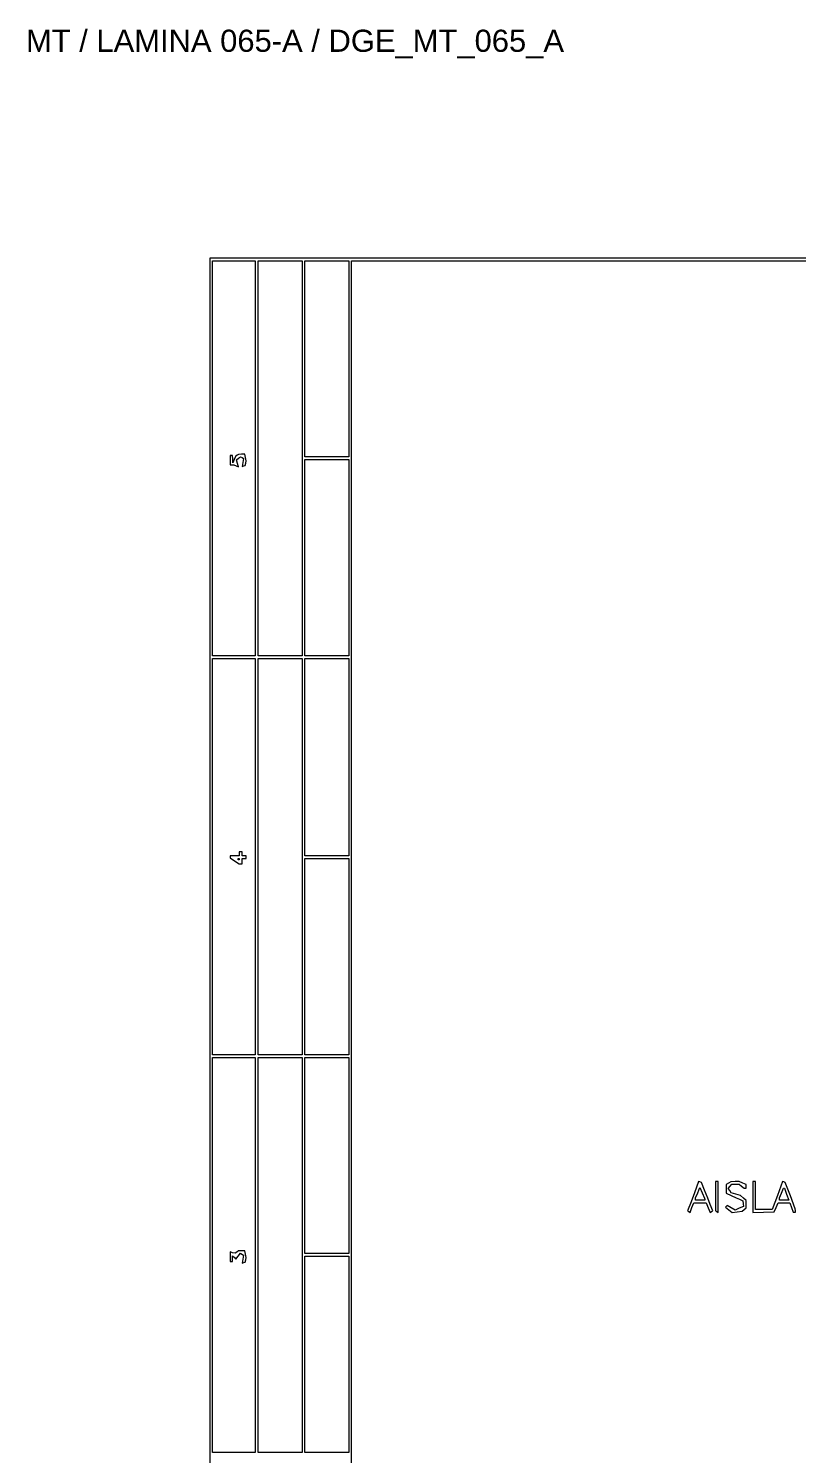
# Paper-space layout 'AN-08-DGE-065-A' of a CAD drawing. Header units: metres, sheet in millimetres. Extents: x 12 to 193, y 4 to 291.
# Drawn here: x 12.2 to 85.2, y 156.1 to 291.3 of the extents above; entities that cross this region are included whole.
import ezdxf

# ---------------------------------------------------------------- set-up
doc = ezdxf.new("R2010")
doc.units = ezdxf.units.M
doc.layers.add('DGE_CONTORNOS', color=7, linetype='Continuous', lineweight=0)
doc.layers.add('DGE_DATOS', color=7, linetype='Continuous', lineweight=0)
doc.styles.add('DGE_ARIAL', font='arial.ttf')

# ---------------------------------------------------------------- blocks, each defined once
blk = doc.blocks.new('LP_REF_DGE_MT_065_A')
at = {"layer": 'DGE_CONTORNOS'}
for points in [[(116.56, 271.06), (116.47, 270.97), (116.47, 270.23), (116.47, 269.49), (72.96, 269.49), (29.45, 269.49), (29.45, 147.25), (29.45, 25.02), (111.09, 25.02), (192.74, 25.02), (192.74, 147.25), (192.74, 269.49), (154.73, 269.49), (116.73, 269.49), (116.7, 270.32), (116.66, 271.16)], [(33.75, 250.52), (33.75, 231.8), (31.73, 231.8), (29.7, 231.8), (29.7, 250.52), (29.7, 269.24), (31.73, 269.24), (33.75, 269.24)], [(38.18, 250.52), (38.18, 231.8), (36.09, 231.8), (34.01, 231.8), (34.01, 250.52), (34.01, 269.24), (36.09, 269.24), (38.18, 269.24)], [(42.61, 259.94), (42.61, 250.65), (40.52, 250.65), (38.43, 250.65), (38.43, 259.94), (38.43, 269.24), (40.52, 269.24), (42.61, 269.24)], [(116.47, 268.73), (116.47, 268.23), (116.6, 268.23), (116.72, 268.23), (116.72, 268.73), (116.72, 269.24), (154.6, 269.24), (192.48, 269.24), (192.48, 160.53), (192.48, 51.83), (117.67, 51.83), (42.86, 51.83), (42.86, 160.53), (42.86, 269.24), (79.66, 269.24), (116.47, 269.24)], [(32.02, 250.8), (31.87, 250.7), (31.74, 250.39), (31.62, 250.08), (31.61, 250.42), (31.6, 250.77), (31.48, 250.77), (31.35, 250.77), (31.35, 250.33), (31.35, 249.89), (31.53, 249.89), (31.71, 249.89), (31.93, 249.8), (32.15, 249.72), (32.06, 250.04), (31.98, 250.36), (32.17, 250.52), (32.35, 250.67), (32.49, 250.58), (32.64, 250.49), (32.56, 250.11), (32.49, 249.74), (32.65, 249.79), (32.8, 249.84), (32.85, 250.07), (32.89, 250.29), (32.81, 250.59), (32.74, 250.9), (32.45, 250.9), (32.17, 250.89)], [(42.61, 241.1), (42.61, 231.8), (40.52, 231.8), (38.43, 231.8), (38.43, 241.1), (38.43, 250.39), (40.52, 250.39), (42.61, 250.39)], [(33.75, 212.77), (33.75, 193.99), (31.73, 193.99), (29.7, 193.99), (29.7, 212.77), (29.7, 231.55), (31.73, 231.55), (33.75, 231.55)], [(38.18, 212.77), (38.18, 193.99), (36.09, 193.99), (34.01, 193.99), (34.01, 212.77), (34.01, 231.55), (36.09, 231.55), (38.18, 231.55)], [(42.61, 222.19), (42.61, 212.83), (40.52, 212.83), (38.43, 212.83), (38.43, 222.19), (38.43, 231.55), (40.52, 231.55), (42.61, 231.55)], [(32.23, 213.02), (32.23, 212.83), (31.79, 212.83), (31.35, 212.83), (31.35, 212.74), (31.35, 212.64), (31.79, 212.36), (32.23, 212.07), (32.36, 212.07), (32.49, 212.07), (32.49, 212.32), (32.49, 212.58), (32.68, 212.58), (32.87, 212.58), (32.87, 212.7), (32.87, 212.83), (32.68, 212.83), (32.49, 212.83), (32.49, 213.02), (32.49, 213.21), (32.36, 213.21), (32.23, 213.21)], [(32.23, 212.51), (32.23, 212.45), (32.17, 212.45), (32.11, 212.45), (32.11, 212.51), (32.11, 212.58), (32.17, 212.58), (32.23, 212.58)], [(42.61, 203.28), (42.61, 193.99), (40.52, 193.99), (38.43, 193.99), (38.43, 203.28), (38.43, 212.58), (40.52, 212.58), (42.61, 212.58)], [(33.75, 175.01), (33.75, 156.3), (31.73, 156.3), (29.7, 156.3), (29.7, 175.01), (29.7, 193.73), (31.73, 193.73), (33.75, 193.73)], [(38.18, 175.01), (38.18, 156.3), (36.09, 156.3), (34.01, 156.3), (34.01, 175.01), (34.01, 193.73), (36.09, 193.73), (38.18, 193.73)], [(42.61, 184.44), (42.61, 175.14), (40.52, 175.14), (38.43, 175.14), (38.43, 184.44), (38.43, 193.73), (40.52, 193.73), (42.61, 193.73)], [(75.58, 181.44), (75.39, 180.9), (75.07, 180.04), (74.75, 179.19), (74.86, 179.12), (74.98, 179.05), (75.16, 179.5), (75.35, 179.95), (75.92, 179.95), (76.5, 179.95), (76.69, 179.49), (76.88, 179.04), (77, 179.12), (77.13, 179.2), (76.89, 179.79), (76.66, 180.39), (76.35, 181.14), (76.05, 181.89), (75.91, 181.94), (75.77, 181.98)], [(76.37, 180.29), (76.38, 180.2), (75.93, 180.2), (75.49, 180.2), (75.49, 180.31), (75.49, 180.42), (75.7, 180.91), (75.91, 181.4), (76.13, 180.9), (76.36, 180.39)], [(77.39, 180.59), (77.39, 179.2), (77.51, 179.12), (77.64, 179.05), (77.64, 180.51), (77.64, 181.97), (77.51, 181.97), (77.39, 181.97)], [(78.62, 181.83), (78.4, 181.7), (78.4, 181.28), (78.4, 180.86), (78.87, 180.65), (79.35, 180.44), (79.66, 180.29), (79.98, 180.13), (80.02, 179.87), (80.06, 179.6), (79.65, 179.44), (79.25, 179.27), (78.87, 179.48), (78.49, 179.7), (78.41, 179.62), (78.34, 179.55), (78.65, 179.29), (78.96, 179.04), (79.45, 179.1), (79.93, 179.16), (80.11, 179.32), (80.3, 179.47), (80.3, 179.82), (80.3, 180.16), (80.03, 180.4), (79.77, 180.64), (79.32, 180.77), (78.87, 180.9), (78.74, 181.11), (78.6, 181.32), (78.77, 181.52), (78.94, 181.72), (79.28, 181.72), (79.62, 181.72), (79.86, 181.53), (80.11, 181.35), (80.2, 181.34), (80.3, 181.34), (80.3, 181.51), (80.3, 181.68), (79.97, 181.82), (79.65, 181.97), (79.25, 181.97), (78.84, 181.96)], [(80.93, 180.51), (80.93, 179.05), (81.95, 179.07), (82.96, 179.1), (83.14, 179.52), (83.32, 179.95), (83.88, 179.95), (84.45, 179.95), (84.6, 179.5), (84.74, 179.06), (84.86, 179.06), (84.98, 179.06), (84.97, 179.22), (84.96, 179.38), (84.49, 180.63), (84.01, 181.89), (83.88, 181.94), (83.75, 181.98), (83.26, 180.65), (82.77, 179.31), (81.98, 179.31), (81.18, 179.31), (81.18, 180.64), (81.18, 181.97), (81.06, 181.97), (80.93, 181.97)], [(84.13, 180.77), (84.33, 180.2), (83.89, 180.2), (83.46, 180.2), (83.46, 180.31), (83.46, 180.42), (83.65, 180.88), (83.84, 181.34), (83.89, 181.34), (83.94, 181.34)], [(32, 175.28), (31.83, 175.17), (31.59, 175.23), (31.35, 175.3), (31.35, 174.84), (31.35, 174.38), (31.48, 174.38), (31.6, 174.38), (31.6, 174.66), (31.6, 174.94), (31.76, 174.78), (31.91, 174.63), (32.12, 174.9), (32.33, 175.18), (32.48, 175.08), (32.64, 174.98), (32.56, 174.61), (32.49, 174.23), (32.65, 174.29), (32.8, 174.34), (32.85, 174.56), (32.89, 174.78), (32.81, 175.09), (32.74, 175.39), (32.45, 175.39), (32.17, 175.39)], [(42.61, 165.59), (42.61, 156.3), (40.52, 156.3), (38.43, 156.3), (38.43, 165.59), (38.43, 174.89), (40.52, 174.89), (42.61, 174.89)]]:
    blk.add_lwpolyline(points, close=True, dxfattribs=at)
at = {"layer": 'DGE_DATOS', "style": 'DGE_ARIAL'}
blk.add_text('MT / LAMINA 065-A / DGE_MT_065_A', height=2.1, dxfattribs=at).set_placement((12, 289.04))

psp = doc.layouts.new('AN-08-DGE-065-A')

# ---------------------------------------------------------------- block references
at = {"layer": 'DGE_DATOS'}
psp.add_blockref('LP_REF_DGE_MT_065_A', (0, 0), dxfattribs=at)

doc.saveas('drawing.dxf')
